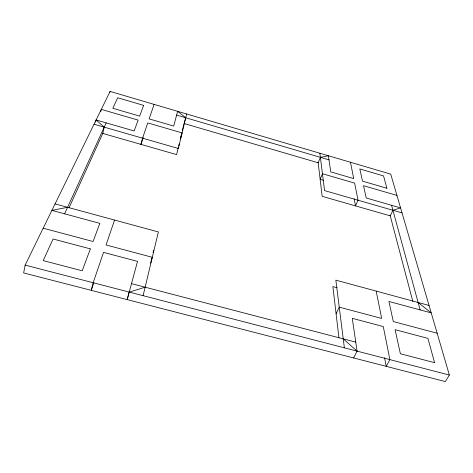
<?xml version="1.0" encoding="UTF-8"?>
<svg xmlns="http://www.w3.org/2000/svg" width="473" height="473" viewBox="0 0 473 473"><rect width="100%" height="100%" fill="white"/><g stroke="black" fill="none" stroke-linecap="round" stroke-linejoin="round"><path stroke-width="0.71" d="M25.14 265.111L23.65 272.933L445.359 381.587L449.35 375.03L390.722 174.123L110.091 91.413L25.14 265.111L449.35 375.03M95.658 122.058L96.125 119.971L134.131 130.95L138.151 120.112L101.299 109.387L100.844 111.433M109.795 92.726L110.091 91.413M102.771 133.433L104.226 127.148L96.125 119.971M151.177 260.304L151.691 258.163M153.063 252.452L153.577 250.306M178.297 147.47L176.589 154.6L102.523 133.362M178.64 146.045L179.155 143.91M181.555 133.936L180.379 138.831L182.105 132.901L147.765 122.909L142.55 138.181L140.924 144.371L143.213 137.655M182.412 130.371L184.062 123.512L318.264 162.807M143.106 295.678L158.372 231.947L55.075 203.898M186.64 113.975L178.368 148.492L94.05 124.216M129.265 291.806L127.184 299.604L137.531 261.392L103.534 252.375L93.163 282.736L91.248 290.345L93.849 282.694M184.245 122.868L185.735 117.759L177.641 111.321L173.703 126.055L149.143 118.889L154.097 104.385M150.562 263.148L152.3 257.294L106.064 244.967L114.578 220.057M318.181 162.783L320.387 157.343L328.404 155.759L330.769 171.888L353.727 178.587L350.469 162.257M69.064 207.789L102.907 133.138M64.594 213.82L106.177 122.874M336.096 313.753L339.242 307.131L381.652 318.435L376.195 291.096M353.603 357.943L357.085 351.126L352.267 318.323L383.272 326.541L389.876 359.622L386.21 366.344L384.549 357.671M129.324 292.107L145.134 287.194M67.58 207.292L51.9 210.39L99.827 223.345L93.086 241.508L43.191 228.205M131.583 283.664L355.761 342.121M437.153 333.234L393.311 321.545L388.907 301.461L431.216 312.89L418.12 302.484M337.148 287.744L332.868 286.585L338.952 337.84M429.046 305.452L335.842 280.14L344.362 347.826M402.032 212.891L324.567 190.589L319.866 153.24M323.627 180.343L320.144 179.338L322.45 173.739L354.632 183.104L358.049 200.227L355.501 205.891L354.129 198.695M396.936 195.414L363.5 185.688L366.197 197.968L400.578 207.895L392.933 210.272L390.243 215.854L322.16 196.33L318.122 162.269M176.636 115.081L329.007 159.874M343.232 338.857L357.085 351.126M391.573 205.294L420.148 309.904M390.048 215.109L412.864 301.561M90.349 248.881L82.213 270.787L43.197 260.611L53.082 239.001L90.349 248.881M143.621 105.378L139.636 116.116L112.846 108.293L117.665 97.745L143.621 105.378M434.563 362.673L400.383 353.757L395.097 329.675L427.929 338.384L434.563 362.673M386.92 188.272L362.507 181.147L359.823 168.938L383.544 175.909L386.92 188.272"/></g></svg>
